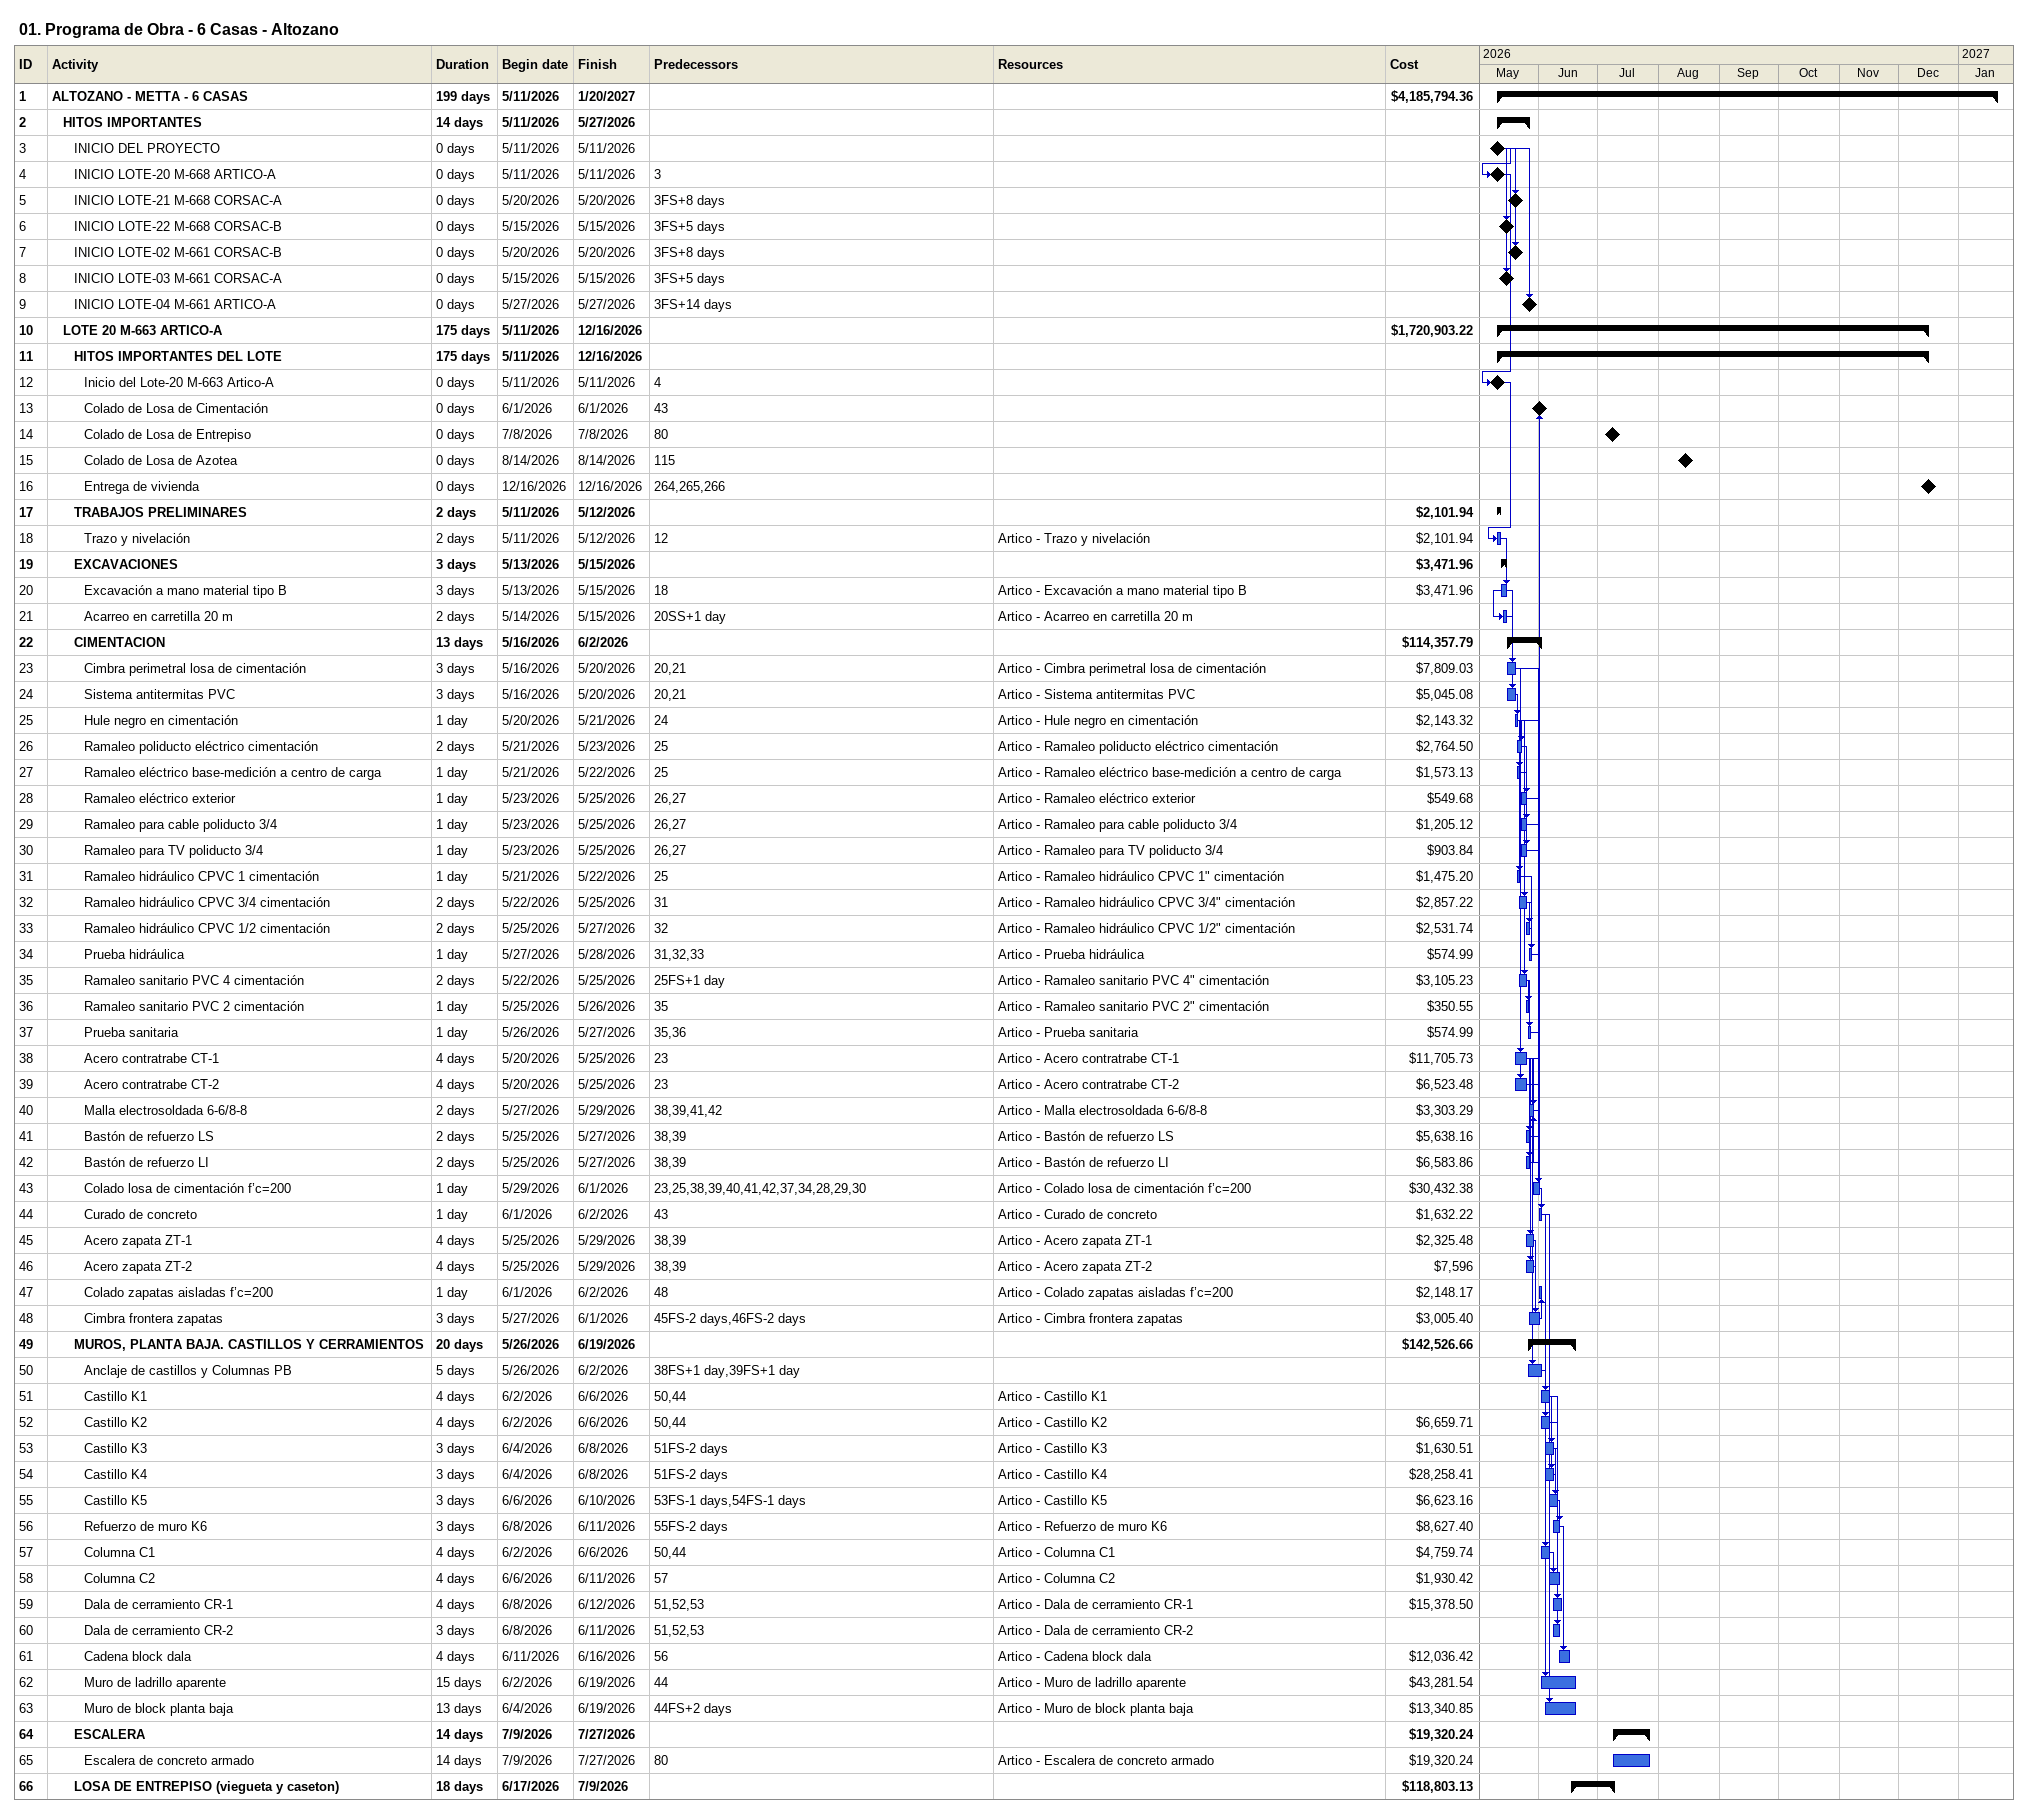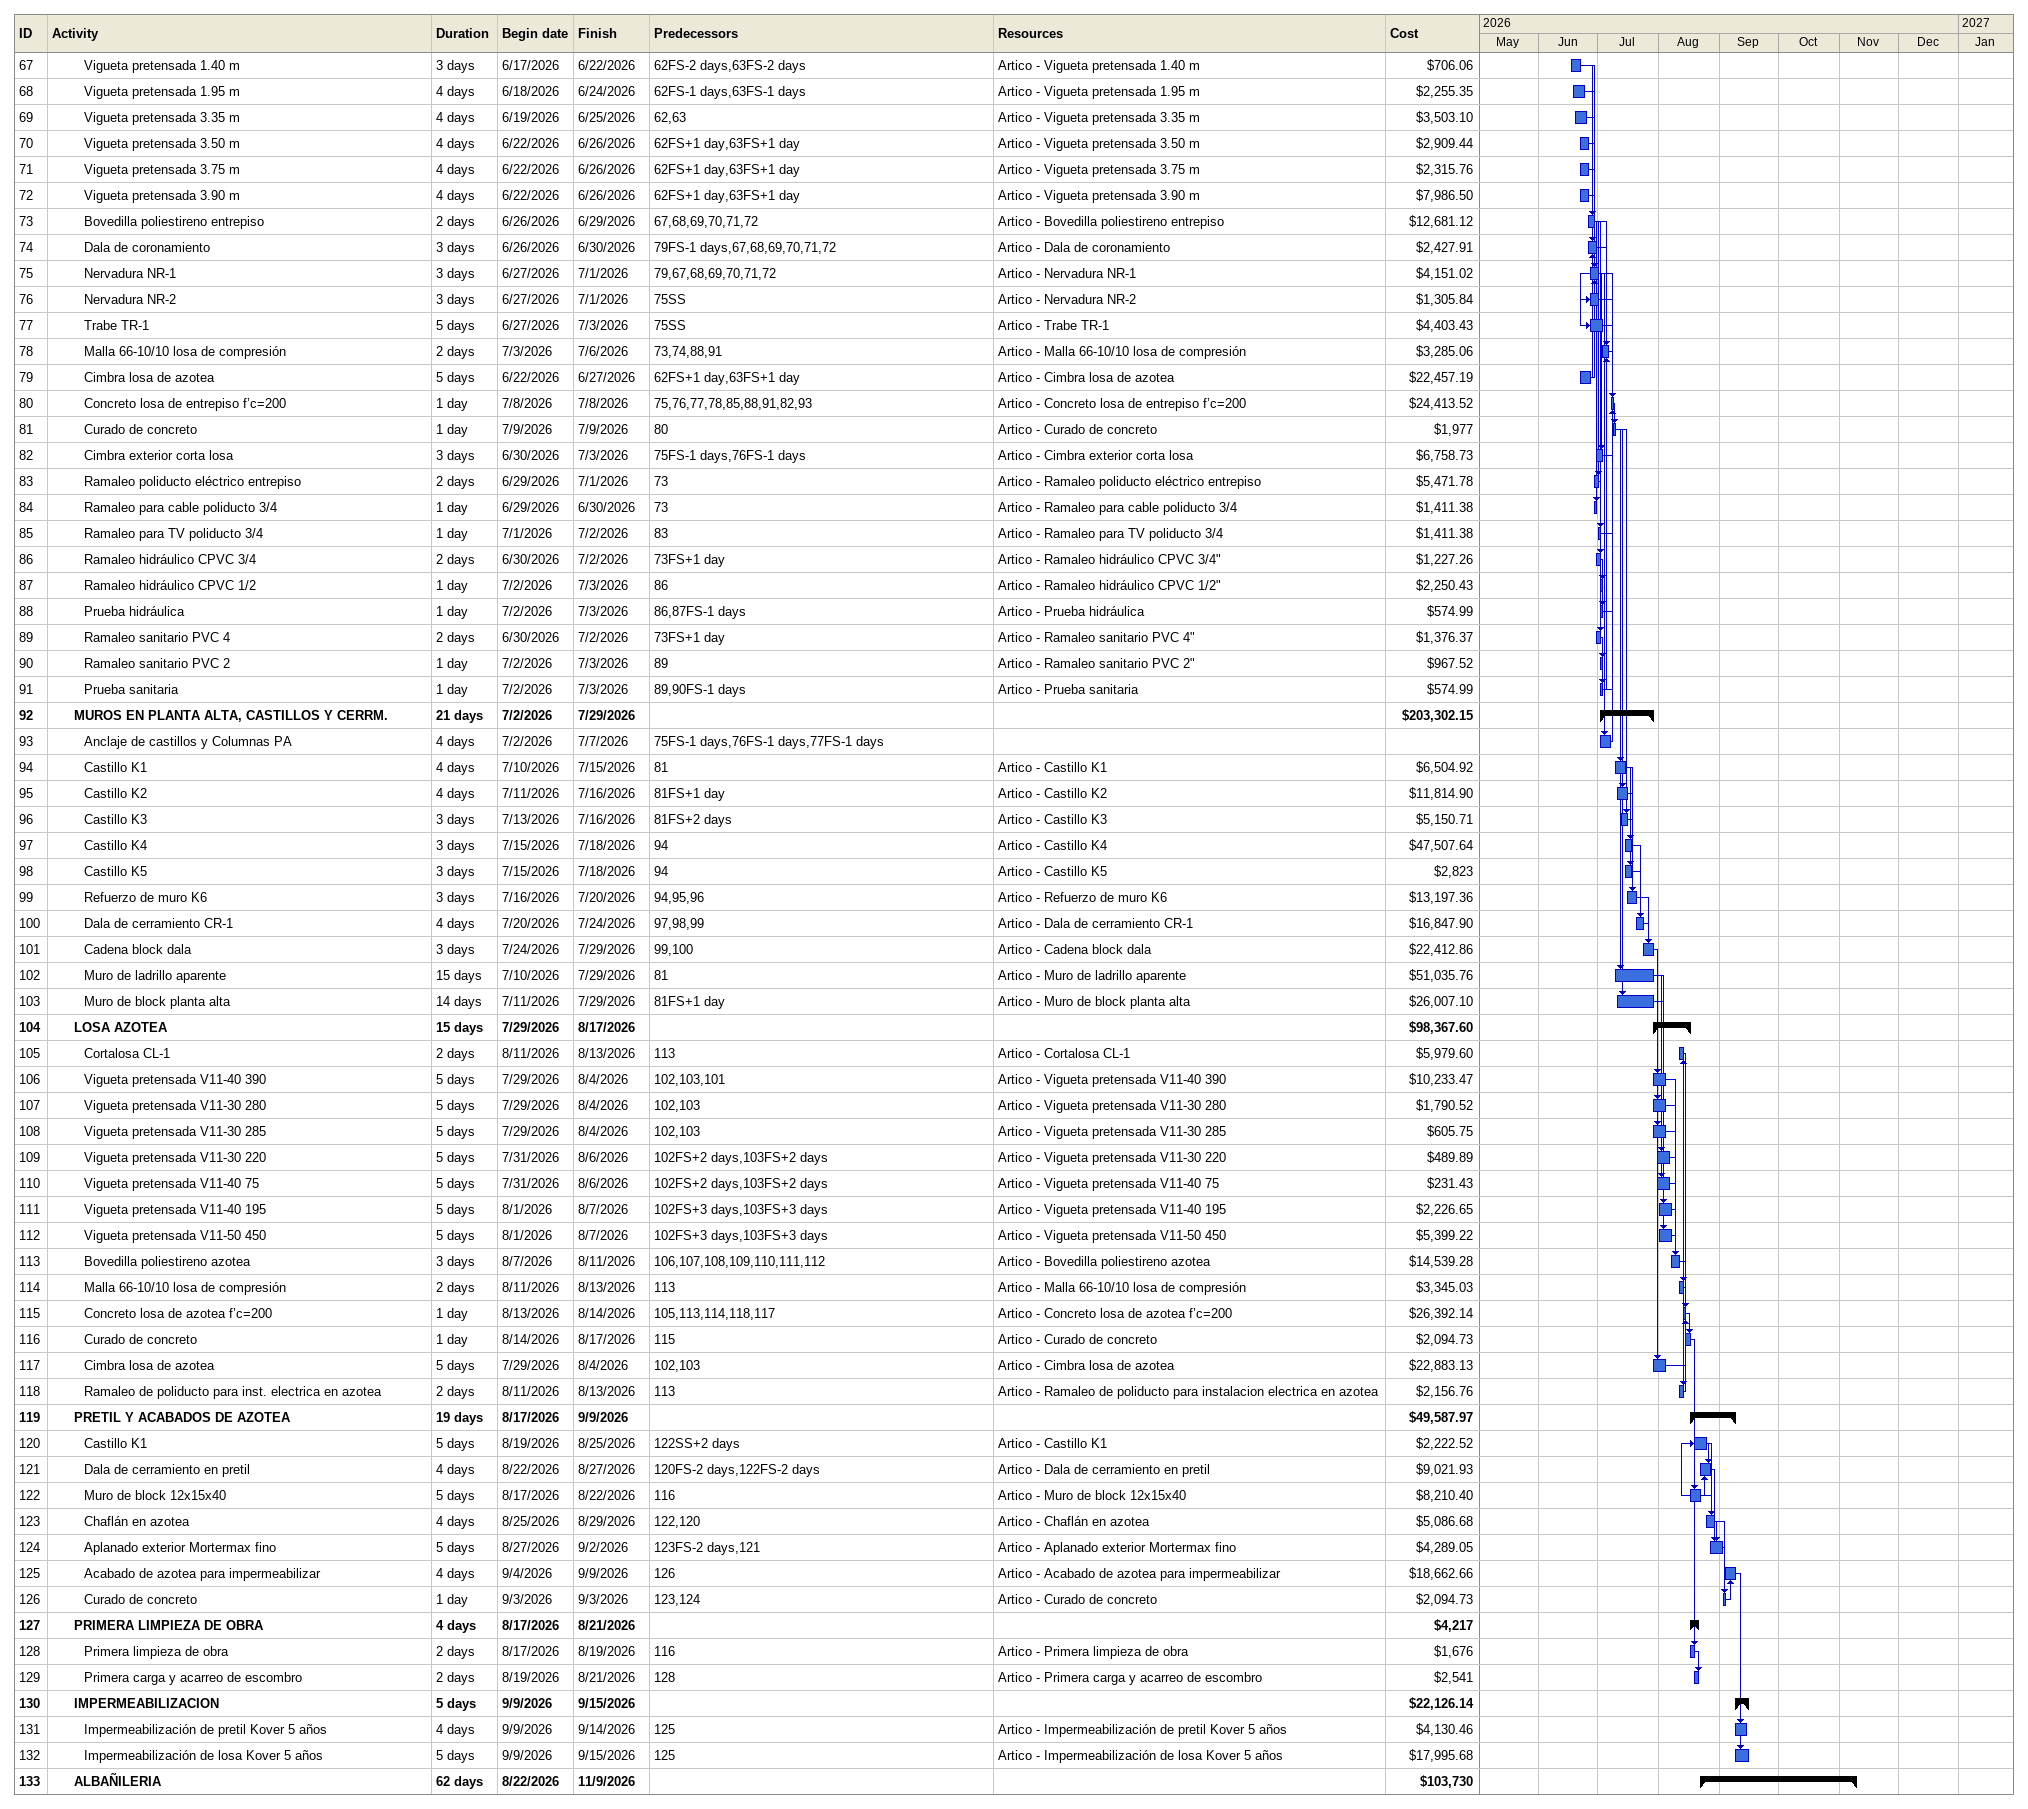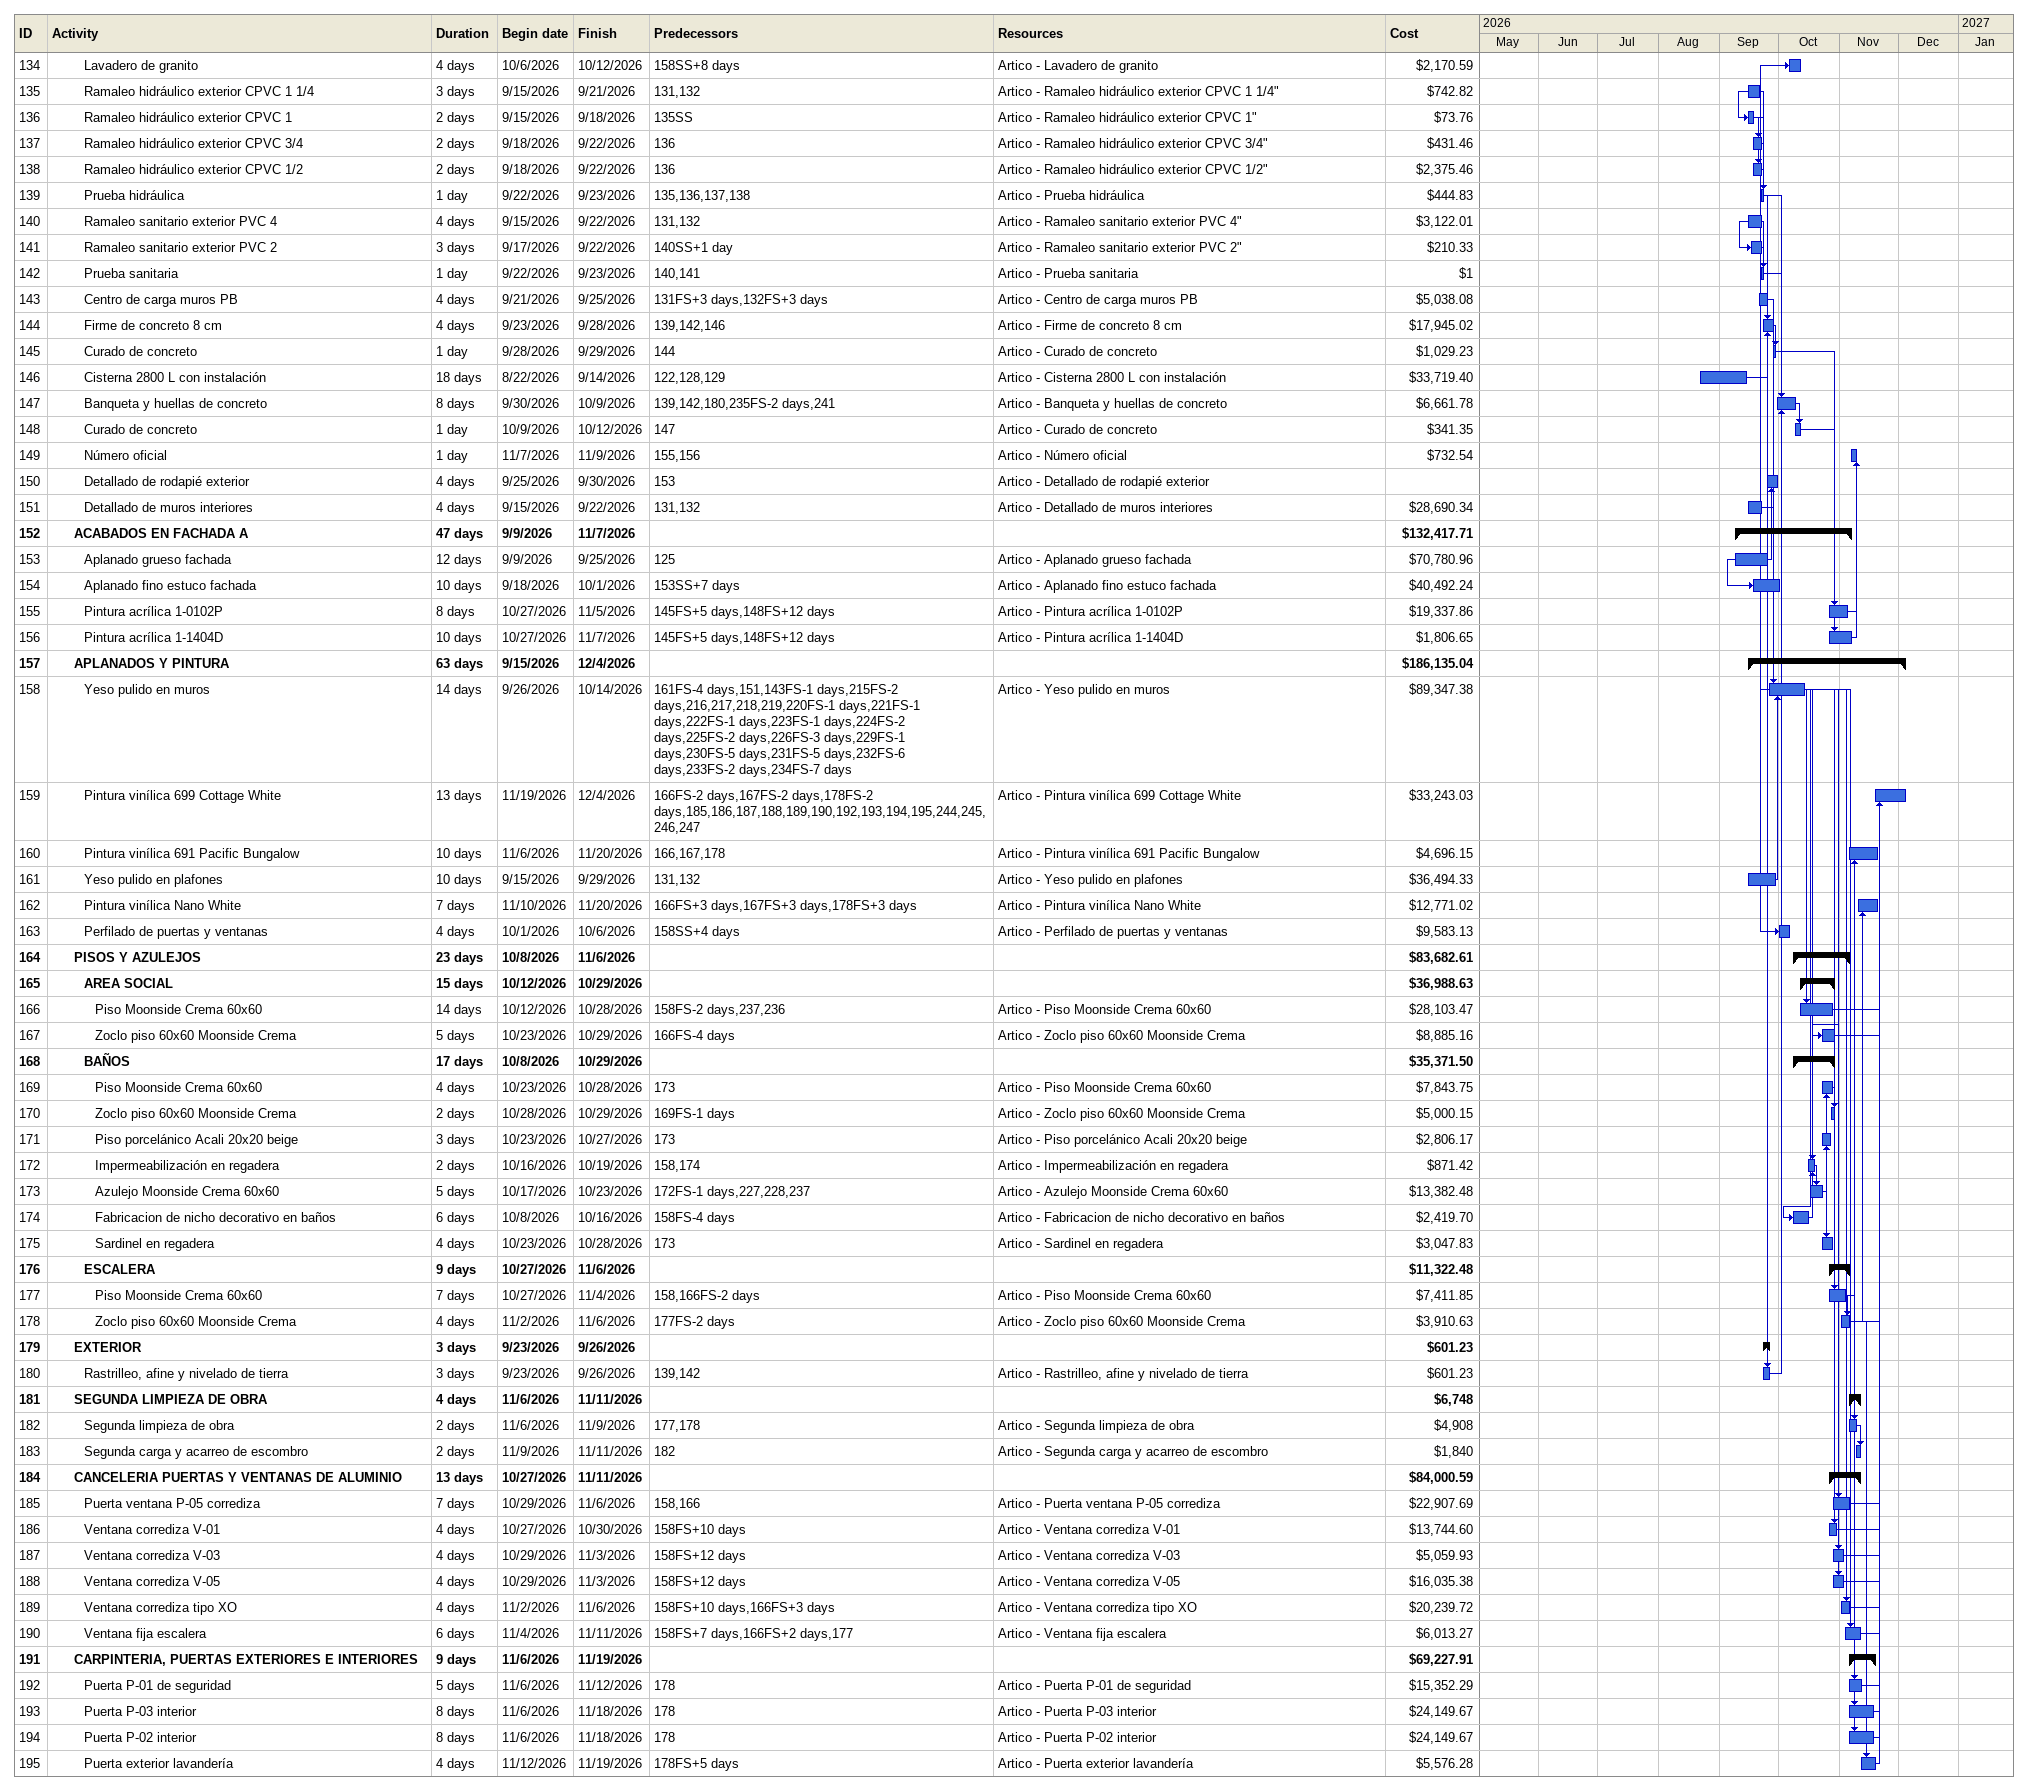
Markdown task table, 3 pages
01. Programa de Obra - 6 Casas - Altozano

| ID | Level | Task | Duration | Start | Finish | Predecessors | Resources | Cost ($) |
|---|---|---|---|---|---|---|---|---|
| 1 | 1 | **ALTOZANO - METTA - 6 CASAS** | 199d | 2026-05-11 | 2027-01-20 |  |  | 4185794.36 |
| 2 | 2 | **HITOS IMPORTANTES** | 14d | 2026-05-11 | 2026-05-27 |  |  |  |
| 3 | 3 | INICIO DEL PROYECTO | 0d | 2026-05-11 | 2026-05-11 |  |  |  |
| 4 | 3 | INICIO LOTE-20 M-668 ARTICO-A | 0d | 2026-05-11 | 2026-05-11 | 3 |  |  |
| 5 | 3 | INICIO LOTE-21 M-668 CORSAC-A | 0d | 2026-05-20 | 2026-05-20 | 3FS+8d |  |  |
| 6 | 3 | INICIO LOTE-22 M-668 CORSAC-B | 0d | 2026-05-15 | 2026-05-15 | 3FS+5d |  |  |
| 7 | 3 | INICIO LOTE-02 M-661 CORSAC-B | 0d | 2026-05-20 | 2026-05-20 | 3FS+8d |  |  |
| 8 | 3 | INICIO LOTE-03 M-661 CORSAC-A | 0d | 2026-05-15 | 2026-05-15 | 3FS+5d |  |  |
| 9 | 3 | INICIO LOTE-04 M-661 ARTICO-A | 0d | 2026-05-27 | 2026-05-27 | 3FS+14d |  |  |
| 10 | 2 | **LOTE 20 M-663 ARTICO-A** | 175d | 2026-05-11 | 2026-12-16 |  |  | 1720903.22 |
| 11 | 3 | **HITOS IMPORTANTES DEL LOTE** | 175d | 2026-05-11 | 2026-12-16 |  |  |  |
| 12 | 4 | Inicio del Lote-20 M-663 Artico-A | 0d | 2026-05-11 | 2026-05-11 | 4 |  |  |
| 13 | 4 | Colado de Losa de Cimentación | 0d | 2026-06-01 | 2026-06-01 | 43 |  |  |
| 14 | 4 | Colado de Losa de Entrepiso | 0d | 2026-07-08 | 2026-07-08 | 80 |  |  |
| 15 | 4 | Colado de Losa de Azotea | 0d | 2026-08-14 | 2026-08-14 | 115 |  |  |
| 16 | 4 | Entrega de vivienda | 0d | 2026-12-16 | 2026-12-16 | 264, 265, 266 |  |  |
| 17 | 3 | **TRABAJOS PRELIMINARES** | 2d | 2026-05-11 | 2026-05-12 |  |  | 2101.94 |
| 18 | 4 | Trazo y nivelación | 2d | 2026-05-11 | 2026-05-12 | 12 | Artico - Trazo y nivelación | 2101.94 |
| 19 | 3 | **EXCAVACIONES** | 3d | 2026-05-13 | 2026-05-15 |  |  | 3471.96 |
| 20 | 4 | Excavación a mano material tipo B | 3d | 2026-05-13 | 2026-05-15 | 18 | Artico - Excavación a mano material tipo B | 3471.96 |
| 21 | 4 | Acarreo en carretilla 20 m | 2d | 2026-05-14 | 2026-05-15 | 20SS+1d | Artico - Acarreo en carretilla 20 m |  |
| 22 | 3 | **CIMENTACION** | 13d | 2026-05-16 | 2026-06-02 |  |  | 114357.79 |
| 23 | 4 | Cimbra perimetral losa de cimentación | 3d | 2026-05-16 | 2026-05-20 | 20, 21 | Artico - Cimbra perimetral losa de cimentación | 7809.03 |
| 24 | 4 | Sistema antitermitas PVC | 3d | 2026-05-16 | 2026-05-20 | 20, 21 | Artico - Sistema antitermitas PVC | 5045.08 |
| 25 | 4 | Hule negro en cimentación | 1d | 2026-05-20 | 2026-05-21 | 24 | Artico - Hule negro en cimentación | 2143.32 |
| 26 | 4 | Ramaleo poliducto eléctrico cimentación | 2d | 2026-05-21 | 2026-05-23 | 25 | Artico - Ramaleo poliducto eléctrico cimentación | 2764.50 |
| 27 | 4 | Ramaleo eléctrico base-medición a centro de carga | 1d | 2026-05-21 | 2026-05-22 | 25 | Artico - Ramaleo eléctrico base-medición a centro de carga | 1573.13 |
| 28 | 4 | Ramaleo eléctrico exterior | 1d | 2026-05-23 | 2026-05-25 | 26, 27 | Artico - Ramaleo eléctrico exterior | 549.68 |
| 29 | 4 | Ramaleo para cable poliducto 3/4 | 1d | 2026-05-23 | 2026-05-25 | 26, 27 | Artico - Ramaleo para cable poliducto 3/4 | 1205.12 |
| 30 | 4 | Ramaleo para TV poliducto 3/4 | 1d | 2026-05-23 | 2026-05-25 | 26, 27 | Artico - Ramaleo para TV poliducto 3/4 | 903.84 |
| 31 | 4 | Ramaleo hidráulico CPVC 1 cimentación | 1d | 2026-05-21 | 2026-05-22 | 25 | Artico - Ramaleo hidráulico CPVC 1" cimentación | 1475.20 |
| 32 | 4 | Ramaleo hidráulico CPVC 3/4 cimentación | 2d | 2026-05-22 | 2026-05-25 | 31 | Artico - Ramaleo hidráulico CPVC 3/4" cimentación | 2857.22 |
| 33 | 4 | Ramaleo hidráulico CPVC 1/2 cimentación | 2d | 2026-05-25 | 2026-05-27 | 32 | Artico - Ramaleo hidráulico CPVC 1/2" cimentación | 2531.74 |
| 34 | 4 | Prueba hidráulica | 1d | 2026-05-27 | 2026-05-28 | 31, 32, 33 | Artico - Prueba hidráulica | 574.99 |
| 35 | 4 | Ramaleo sanitario PVC 4 cimentación | 2d | 2026-05-22 | 2026-05-25 | 25FS+1d | Artico - Ramaleo sanitario PVC 4" cimentación | 3105.23 |
| 36 | 4 | Ramaleo sanitario PVC 2 cimentación | 1d | 2026-05-25 | 2026-05-26 | 35 | Artico - Ramaleo sanitario PVC 2" cimentación | 350.55 |
| 37 | 4 | Prueba sanitaria | 1d | 2026-05-26 | 2026-05-27 | 35, 36 | Artico - Prueba sanitaria | 574.99 |
| 38 | 4 | Acero contratrabe CT-1 | 4d | 2026-05-20 | 2026-05-25 | 23 | Artico - Acero contratrabe CT-1 | 11705.73 |
| 39 | 4 | Acero contratrabe CT-2 | 4d | 2026-05-20 | 2026-05-25 | 23 | Artico - Acero contratrabe CT-2 | 6523.48 |
| 40 | 4 | Malla electrosoldada 6-6/8-8 | 2d | 2026-05-27 | 2026-05-29 | 38, 39, 41, 42 | Artico - Malla electrosoldada 6-6/8-8 | 3303.29 |
| 41 | 4 | Bastón de refuerzo LS | 2d | 2026-05-25 | 2026-05-27 | 38, 39 | Artico - Bastón de refuerzo LS | 5638.16 |
| 42 | 4 | Bastón de refuerzo LI | 2d | 2026-05-25 | 2026-05-27 | 38, 39 | Artico - Bastón de refuerzo LI | 6583.86 |
| 43 | 4 | Colado losa de cimentación f’c=200 | 1d | 2026-05-29 | 2026-06-01 | 23, 25, 38, 39, 40, 41, 42, 37, 34, 28, 29, 30 | Artico - Colado losa de cimentación f’c=200 | 30432.38 |
| 44 | 4 | Curado de concreto | 1d | 2026-06-01 | 2026-06-02 | 43 | Artico - Curado de concreto | 1632.22 |
| 45 | 4 | Acero zapata ZT-1 | 4d | 2026-05-25 | 2026-05-29 | 38, 39 | Artico - Acero zapata ZT-1 | 2325.48 |
| 46 | 4 | Acero zapata ZT-2 | 4d | 2026-05-25 | 2026-05-29 | 38, 39 | Artico - Acero zapata ZT-2 | 7596 |
| 47 | 4 | Colado zapatas aisladas f’c=200 | 1d | 2026-06-01 | 2026-06-02 | 48 | Artico - Colado zapatas aisladas f’c=200 | 2148.17 |
| 48 | 4 | Cimbra frontera zapatas | 3d | 2026-05-27 | 2026-06-01 | 45FS-2d, 46FS-2d | Artico - Cimbra frontera zapatas | 3005.40 |
| 49 | 3 | **MUROS, PLANTA BAJA. CASTILLOS Y CERRAMIENTOS** | 20d | 2026-05-26 | 2026-06-19 |  |  | 142526.66 |
| 50 | 4 | Anclaje de castillos y Columnas PB | 5d | 2026-05-26 | 2026-06-02 | 38FS+1d, 39FS+1d |  |  |
| 51 | 4 | Castillo K1 | 4d | 2026-06-02 | 2026-06-06 | 50, 44 | Artico - Castillo K1 |  |
| 52 | 4 | Castillo K2 | 4d | 2026-06-02 | 2026-06-06 | 50, 44 | Artico - Castillo K2 | 6659.71 |
| 53 | 4 | Castillo K3 | 3d | 2026-06-04 | 2026-06-08 | 51FS-2d | Artico - Castillo K3 | 1630.51 |
| 54 | 4 | Castillo K4 | 3d | 2026-06-04 | 2026-06-08 | 51FS-2d | Artico - Castillo K4 | 28258.41 |
| 55 | 4 | Castillo K5 | 3d | 2026-06-06 | 2026-06-10 | 53FS-1d, 54FS-1d | Artico - Castillo K5 | 6623.16 |
| 56 | 4 | Refuerzo de muro K6 | 3d | 2026-06-08 | 2026-06-11 | 55FS-2d | Artico - Refuerzo de muro K6 | 8627.40 |
| 57 | 4 | Columna C1 | 4d | 2026-06-02 | 2026-06-06 | 50, 44 | Artico - Columna C1 | 4759.74 |
| 58 | 4 | Columna C2 | 4d | 2026-06-06 | 2026-06-11 | 57 | Artico - Columna C2 | 1930.42 |
| 59 | 4 | Dala de cerramiento CR-1 | 4d | 2026-06-08 | 2026-06-12 | 51, 52, 53 | Artico - Dala de cerramiento CR-1 | 15378.50 |
| 60 | 4 | Dala de cerramiento CR-2 | 3d | 2026-06-08 | 2026-06-11 | 51, 52, 53 | Artico - Dala de cerramiento CR-2 |  |
| 61 | 4 | Cadena block dala | 4d | 2026-06-11 | 2026-06-16 | 56 | Artico - Cadena block dala | 12036.42 |
| 62 | 4 | Muro de ladrillo aparente | 15d | 2026-06-02 | 2026-06-19 | 44 | Artico - Muro de ladrillo aparente | 43281.54 |
| 63 | 4 | Muro de block planta baja | 13d | 2026-06-04 | 2026-06-19 | 44FS+2d | Artico - Muro de block planta baja | 13340.85 |
| 64 | 3 | **ESCALERA** | 14d | 2026-07-09 | 2026-07-27 |  |  | 19320.24 |
| 65 | 4 | Escalera de concreto armado | 14d | 2026-07-09 | 2026-07-27 | 80 | Artico - Escalera de concreto armado | 19320.24 |
| 66 | 3 | **LOSA DE ENTREPISO (viegueta y caseton)** | 18d | 2026-06-17 | 2026-07-09 |  |  | 118803.13 |
| 67 | 4 | Vigueta pretensada 1.40 m | 3d | 2026-06-17 | 2026-06-22 | 62FS-2d, 63FS-2d | Artico - Vigueta pretensada 1.40 m | 706.06 |
| 68 | 4 | Vigueta pretensada 1.95 m | 4d | 2026-06-18 | 2026-06-24 | 62FS-1d, 63FS-1d | Artico - Vigueta pretensada 1.95 m | 2255.35 |
| 69 | 4 | Vigueta pretensada 3.35 m | 4d | 2026-06-19 | 2026-06-25 | 62, 63 | Artico - Vigueta pretensada 3.35 m | 3503.10 |
| 70 | 4 | Vigueta pretensada 3.50 m | 4d | 2026-06-22 | 2026-06-26 | 62FS+1d, 63FS+1d | Artico - Vigueta pretensada 3.50 m | 2909.44 |
| 71 | 4 | Vigueta pretensada 3.75 m | 4d | 2026-06-22 | 2026-06-26 | 62FS+1d, 63FS+1d | Artico - Vigueta pretensada 3.75 m | 2315.76 |
| 72 | 4 | Vigueta pretensada 3.90 m | 4d | 2026-06-22 | 2026-06-26 | 62FS+1d, 63FS+1d | Artico - Vigueta pretensada 3.90 m | 7986.50 |
| 73 | 4 | Bovedilla poliestireno entrepiso | 2d | 2026-06-26 | 2026-06-29 | 67, 68, 69, 70, 71, 72 | Artico - Bovedilla poliestireno entrepiso | 12681.12 |
| 74 | 4 | Dala de coronamiento | 3d | 2026-06-26 | 2026-06-30 | 79FS-1d, 67, 68, 69, 70, 71, 72 | Artico - Dala de coronamiento | 2427.91 |
| 75 | 4 | Nervadura NR-1 | 3d | 2026-06-27 | 2026-07-01 | 79, 67, 68, 69, 70, 71, 72 | Artico - Nervadura NR-1 | 4151.02 |
| 76 | 4 | Nervadura NR-2 | 3d | 2026-06-27 | 2026-07-01 | 75SS | Artico - Nervadura NR-2 | 1305.84 |
| 77 | 4 | Trabe TR-1 | 5d | 2026-06-27 | 2026-07-03 | 75SS | Artico - Trabe TR-1 | 4403.43 |
| 78 | 4 | Malla 66-10/10 losa de compresión | 2d | 2026-07-03 | 2026-07-06 | 73, 74, 88, 91 | Artico - Malla 66-10/10 losa de compresión | 3285.06 |
| 79 | 4 | Cimbra losa de azotea | 5d | 2026-06-22 | 2026-06-27 | 62FS+1d, 63FS+1d | Artico - Cimbra losa de azotea | 22457.19 |
| 80 | 4 | Concreto losa de entrepiso f’c=200 | 1d | 2026-07-08 | 2026-07-08 | 75, 76, 77, 78, 85, 88, 91, 82, 93 | Artico - Concreto losa de entrepiso f’c=200 | 24413.52 |
| 81 | 4 | Curado de concreto | 1d | 2026-07-09 | 2026-07-09 | 80 | Artico - Curado de concreto | 1977 |
| 82 | 4 | Cimbra exterior corta losa | 3d | 2026-06-30 | 2026-07-03 | 75FS-1d, 76FS-1d | Artico - Cimbra exterior corta losa | 6758.73 |
| 83 | 4 | Ramaleo poliducto eléctrico entrepiso | 2d | 2026-06-29 | 2026-07-01 | 73 | Artico - Ramaleo poliducto eléctrico entrepiso | 5471.78 |
| 84 | 4 | Ramaleo para cable poliducto 3/4 | 1d | 2026-06-29 | 2026-06-30 | 73 | Artico - Ramaleo para cable poliducto 3/4 | 1411.38 |
| 85 | 4 | Ramaleo para TV poliducto 3/4 | 1d | 2026-07-01 | 2026-07-02 | 83 | Artico - Ramaleo para TV poliducto 3/4 | 1411.38 |
| 86 | 4 | Ramaleo hidráulico CPVC 3/4 | 2d | 2026-06-30 | 2026-07-02 | 73FS+1d | Artico - Ramaleo hidráulico CPVC 3/4" | 1227.26 |
| 87 | 4 | Ramaleo hidráulico CPVC 1/2 | 1d | 2026-07-02 | 2026-07-03 | 86 | Artico - Ramaleo hidráulico CPVC 1/2" | 2250.43 |
| 88 | 4 | Prueba hidráulica | 1d | 2026-07-02 | 2026-07-03 | 86, 87FS-1d | Artico - Prueba hidráulica | 574.99 |
| 89 | 4 | Ramaleo sanitario PVC 4 | 2d | 2026-06-30 | 2026-07-02 | 73FS+1d | Artico - Ramaleo sanitario PVC 4" | 1376.37 |
| 90 | 4 | Ramaleo sanitario PVC 2 | 1d | 2026-07-02 | 2026-07-03 | 89 | Artico - Ramaleo sanitario PVC 2" | 967.52 |
| 91 | 4 | Prueba sanitaria | 1d | 2026-07-02 | 2026-07-03 | 89, 90FS-1d | Artico - Prueba sanitaria | 574.99 |
| 92 | 3 | **MUROS EN PLANTA ALTA, CASTILLOS Y CERRM.** | 21d | 2026-07-02 | 2026-07-29 |  |  | 203302.15 |
| 93 | 4 | Anclaje de castillos y Columnas PA | 4d | 2026-07-02 | 2026-07-07 | 75FS-1d, 76FS-1d, 77FS-1d |  |  |
| 94 | 4 | Castillo K1 | 4d | 2026-07-10 | 2026-07-15 | 81 | Artico - Castillo K1 | 6504.92 |
| 95 | 4 | Castillo K2 | 4d | 2026-07-11 | 2026-07-16 | 81FS+1d | Artico - Castillo K2 | 11814.90 |
| 96 | 4 | Castillo K3 | 3d | 2026-07-13 | 2026-07-16 | 81FS+2d | Artico - Castillo K3 | 5150.71 |
| 97 | 4 | Castillo K4 | 3d | 2026-07-15 | 2026-07-18 | 94 | Artico - Castillo K4 | 47507.64 |
| 98 | 4 | Castillo K5 | 3d | 2026-07-15 | 2026-07-18 | 94 | Artico - Castillo K5 | 2823 |
| 99 | 4 | Refuerzo de muro K6 | 3d | 2026-07-16 | 2026-07-20 | 94, 95, 96 | Artico - Refuerzo de muro K6 | 13197.36 |
| 100 | 4 | Dala de cerramiento CR-1 | 4d | 2026-07-20 | 2026-07-24 | 97, 98, 99 | Artico - Dala de cerramiento CR-1 | 16847.90 |
| 101 | 4 | Cadena block dala | 3d | 2026-07-24 | 2026-07-29 | 99, 100 | Artico - Cadena block dala | 22412.86 |
| 102 | 4 | Muro de ladrillo aparente | 15d | 2026-07-10 | 2026-07-29 | 81 | Artico - Muro de ladrillo aparente | 51035.76 |
| 103 | 4 | Muro de block planta alta | 14d | 2026-07-11 | 2026-07-29 | 81FS+1d | Artico - Muro de block planta alta | 26007.10 |
| 104 | 3 | **LOSA AZOTEA** | 15d | 2026-07-29 | 2026-08-17 |  |  | 98367.60 |
| 105 | 4 | Cortalosa CL-1 | 2d | 2026-08-11 | 2026-08-13 | 113 | Artico - Cortalosa CL-1 | 5979.60 |
| 106 | 4 | Vigueta pretensada V11-40 390 | 5d | 2026-07-29 | 2026-08-04 | 102, 103, 101 | Artico - Vigueta pretensada V11-40 390 | 10233.47 |
| 107 | 4 | Vigueta pretensada V11-30 280 | 5d | 2026-07-29 | 2026-08-04 | 102, 103 | Artico - Vigueta pretensada V11-30 280 | 1790.52 |
| 108 | 4 | Vigueta pretensada V11-30 285 | 5d | 2026-07-29 | 2026-08-04 | 102, 103 | Artico - Vigueta pretensada V11-30 285 | 605.75 |
| 109 | 4 | Vigueta pretensada V11-30 220 | 5d | 2026-07-31 | 2026-08-06 | 102FS+2d, 103FS+2d | Artico - Vigueta pretensada V11-30 220 | 489.89 |
| 110 | 4 | Vigueta pretensada V11-40 75 | 5d | 2026-07-31 | 2026-08-06 | 102FS+2d, 103FS+2d | Artico - Vigueta pretensada V11-40 75 | 231.43 |
| 111 | 4 | Vigueta pretensada V11-40 195 | 5d | 2026-08-01 | 2026-08-07 | 102FS+3d, 103FS+3d | Artico - Vigueta pretensada V11-40 195 | 2226.65 |
| 112 | 4 | Vigueta pretensada V11-50 450 | 5d | 2026-08-01 | 2026-08-07 | 102FS+3d, 103FS+3d | Artico - Vigueta pretensada V11-50 450 | 5399.22 |
| 113 | 4 | Bovedilla poliestireno azotea | 3d | 2026-08-07 | 2026-08-11 | 106, 107, 108, 109, 110, 111, 112 | Artico - Bovedilla poliestireno azotea | 14539.28 |
| 114 | 4 | Malla 66-10/10 losa de compresión | 2d | 2026-08-11 | 2026-08-13 | 113 | Artico - Malla 66-10/10 losa de compresión | 3345.03 |
| 115 | 4 | Concreto losa de azotea f’c=200 | 1d | 2026-08-13 | 2026-08-14 | 105, 113, 114, 118, 117 | Artico - Concreto losa de azotea f’c=200 | 26392.14 |
| 116 | 4 | Curado de concreto | 1d | 2026-08-14 | 2026-08-17 | 115 | Artico - Curado de concreto | 2094.73 |
| 117 | 4 | Cimbra losa de azotea | 5d | 2026-07-29 | 2026-08-04 | 102, 103 | Artico - Cimbra losa de azotea | 22883.13 |
| 118 | 4 | Ramaleo de poliducto para inst. electrica en azotea | 2d | 2026-08-11 | 2026-08-13 | 113 | Artico - Ramaleo de poliducto para instalacion electrica en azotea | 2156.76 |
| 119 | 3 | **PRETIL Y ACABADOS DE AZOTEA** | 19d | 2026-08-17 | 2026-09-09 |  |  | 49587.97 |
| 120 | 4 | Castillo K1 | 5d | 2026-08-19 | 2026-08-25 | 122SS+2d | Artico - Castillo K1 | 2222.52 |
| 121 | 4 | Dala de cerramiento en pretil | 4d | 2026-08-22 | 2026-08-27 | 120FS-2d, 122FS-2d | Artico - Dala de cerramiento en pretil | 9021.93 |
| 122 | 4 | Muro de block 12x15x40 | 5d | 2026-08-17 | 2026-08-22 | 116 | Artico - Muro de block 12x15x40 | 8210.40 |
| 123 | 4 | Chaflán en azotea | 4d | 2026-08-25 | 2026-08-29 | 122, 120 | Artico - Chaflán en azotea | 5086.68 |
| 124 | 4 | Aplanado exterior Mortermax fino | 5d | 2026-08-27 | 2026-09-02 | 123FS-2d, 121 | Artico - Aplanado exterior Mortermax fino | 4289.05 |
| 125 | 4 | Acabado de azotea para impermeabilizar | 4d | 2026-09-04 | 2026-09-09 | 126 | Artico - Acabado de azotea para impermeabilizar | 18662.66 |
| 126 | 4 | Curado de concreto | 1d | 2026-09-03 | 2026-09-03 | 123, 124 | Artico - Curado de concreto | 2094.73 |
| 127 | 3 | **PRIMERA LIMPIEZA DE OBRA** | 4d | 2026-08-17 | 2026-08-21 |  |  | 4217 |
| 128 | 4 | Primera limpieza de obra | 2d | 2026-08-17 | 2026-08-19 | 116 | Artico - Primera limpieza de obra | 1676 |
| 129 | 4 | Primera carga y acarreo de escombro | 2d | 2026-08-19 | 2026-08-21 | 128 | Artico - Primera carga y acarreo de escombro | 2541 |
| 130 | 3 | **IMPERMEABILIZACION** | 5d | 2026-09-09 | 2026-09-15 |  |  | 22126.14 |
| 131 | 4 | Impermeabilización de pretil Kover 5 años | 4d | 2026-09-09 | 2026-09-14 | 125 | Artico - Impermeabilización de pretil Kover 5 años | 4130.46 |
| 132 | 4 | Impermeabilización de losa Kover 5 años | 5d | 2026-09-09 | 2026-09-15 | 125 | Artico - Impermeabilización de losa Kover 5 años | 17995.68 |
| 133 | 3 | **ALBAÑILERIA** | 62d | 2026-08-22 | 2026-11-09 |  |  | 103730 |
| 134 | 4 | Lavadero de granito | 4d | 2026-10-06 | 2026-10-12 | 158SS+8d | Artico - Lavadero de granito | 2170.59 |
| 135 | 4 | Ramaleo hidráulico exterior CPVC 1 1/4 | 3d | 2026-09-15 | 2026-09-21 | 131, 132 | Artico - Ramaleo hidráulico exterior CPVC 1 1/4" | 742.82 |
| 136 | 4 | Ramaleo hidráulico exterior CPVC 1 | 2d | 2026-09-15 | 2026-09-18 | 135SS | Artico - Ramaleo hidráulico exterior CPVC 1" | 73.76 |
| 137 | 4 | Ramaleo hidráulico exterior CPVC 3/4 | 2d | 2026-09-18 | 2026-09-22 | 136 | Artico - Ramaleo hidráulico exterior CPVC 3/4" | 431.46 |
| 138 | 4 | Ramaleo hidráulico exterior CPVC 1/2 | 2d | 2026-09-18 | 2026-09-22 | 136 | Artico - Ramaleo hidráulico exterior CPVC 1/2" | 2375.46 |
| 139 | 4 | Prueba hidráulica | 1d | 2026-09-22 | 2026-09-23 | 135, 136, 137, 138 | Artico - Prueba hidráulica | 444.83 |
| 140 | 4 | Ramaleo sanitario exterior PVC 4 | 4d | 2026-09-15 | 2026-09-22 | 131, 132 | Artico - Ramaleo sanitario exterior PVC 4" | 3122.01 |
| 141 | 4 | Ramaleo sanitario exterior PVC 2 | 3d | 2026-09-17 | 2026-09-22 | 140SS+1d | Artico - Ramaleo sanitario exterior PVC 2" | 210.33 |
| 142 | 4 | Prueba sanitaria | 1d | 2026-09-22 | 2026-09-23 | 140, 141 | Artico - Prueba sanitaria | 1 |
| 143 | 4 | Centro de carga muros PB | 4d | 2026-09-21 | 2026-09-25 | 131FS+3d, 132FS+3d | Artico - Centro de carga muros PB | 5038.08 |
| 144 | 4 | Firme de concreto 8 cm | 4d | 2026-09-23 | 2026-09-28 | 139, 142, 146 | Artico - Firme de concreto 8 cm | 17945.02 |
| 145 | 4 | Curado de concreto | 1d | 2026-09-28 | 2026-09-29 | 144 | Artico - Curado de concreto | 1029.23 |
| 146 | 4 | Cisterna 2800 L con instalación | 18d | 2026-08-22 | 2026-09-14 | 122, 128, 129 | Artico - Cisterna 2800 L con instalación | 33719.40 |
| 147 | 4 | Banqueta y huellas de concreto | 8d | 2026-09-30 | 2026-10-09 | 139, 142, 180, 235FS-2d, 241 | Artico - Banqueta y huellas de concreto | 6661.78 |
| 148 | 4 | Curado de concreto | 1d | 2026-10-09 | 2026-10-12 | 147 | Artico - Curado de concreto | 341.35 |
| 149 | 4 | Número oficial | 1d | 2026-11-07 | 2026-11-09 | 155, 156 | Artico - Número oficial | 732.54 |
| 150 | 4 | Detallado de rodapié exterior | 4d | 2026-09-25 | 2026-09-30 | 153 | Artico - Detallado de rodapié exterior |  |
| 151 | 4 | Detallado de muros interiores | 4d | 2026-09-15 | 2026-09-22 | 131, 132 | Artico - Detallado de muros interiores | 28690.34 |
| 152 | 3 | **ACABADOS EN FACHADA A** | 47d | 2026-09-09 | 2026-11-07 |  |  | 132417.71 |
| 153 | 4 | Aplanado grueso fachada | 12d | 2026-09-09 | 2026-09-25 | 125 | Artico - Aplanado grueso fachada | 70780.96 |
| 154 | 4 | Aplanado fino estuco fachada | 10d | 2026-09-18 | 2026-10-01 | 153SS+7d | Artico - Aplanado fino estuco fachada | 40492.24 |
| 155 | 4 | Pintura acrílica 1-0102P | 8d | 2026-10-27 | 2026-11-05 | 145FS+5d, 148FS+12d | Artico - Pintura acrílica 1-0102P | 19337.86 |
| 156 | 4 | Pintura acrílica 1-1404D | 10d | 2026-10-27 | 2026-11-07 | 145FS+5d, 148FS+12d | Artico - Pintura acrílica 1-1404D | 1806.65 |
| 157 | 3 | **APLANADOS Y PINTURA** | 63d | 2026-09-15 | 2026-12-04 |  |  | 186135.04 |
| 158 | 4 | Yeso pulido en muros | 14d | 2026-09-26 | 2026-10-14 | 161FS-4d, 151, 143FS-1d, 215FS-2d, 216, 217, 218, 219, 220FS-1d, 221FS-1d, 222FS-1d, 223FS-1d, 224FS-2d, 225FS-2d, 226FS-3d, 229FS-1d, 230FS-5d, 231FS-5d, 232FS-6d, 233FS-2d, 234FS-7d | Artico - Yeso pulido en muros | 89347.38 |
| 159 | 4 | Pintura vinílica 699 Cottage White | 13d | 2026-11-19 | 2026-12-04 | 166FS-2d, 167FS-2d, 178FS-2d, 185, 186, 187, 188, 189, 190, 192, 193, 194, 195, 244, 245, 246, 247 | Artico - Pintura vinílica 699 Cottage White | 33243.03 |
| 160 | 4 | Pintura vinílica 691 Pacific Bungalow | 10d | 2026-11-06 | 2026-11-20 | 166, 167, 178 | Artico - Pintura vinílica 691 Pacific Bungalow | 4696.15 |
| 161 | 4 | Yeso pulido en plafones | 10d | 2026-09-15 | 2026-09-29 | 131, 132 | Artico - Yeso pulido en plafones | 36494.33 |
| 162 | 4 | Pintura vinílica Nano White | 7d | 2026-11-10 | 2026-11-20 | 166FS+3d, 167FS+3d, 178FS+3d | Artico - Pintura vinílica Nano White | 12771.02 |
| 163 | 4 | Perfilado de puertas y ventanas | 4d | 2026-10-01 | 2026-10-06 | 158SS+4d | Artico - Perfilado de puertas y ventanas | 9583.13 |
| 164 | 3 | **PISOS Y AZULEJOS** | 23d | 2026-10-08 | 2026-11-06 |  |  | 83682.61 |
| 165 | 4 | **AREA SOCIAL** | 15d | 2026-10-12 | 2026-10-29 |  |  | 36988.63 |
| 166 | 5 | Piso Moonside Crema 60x60 | 14d | 2026-10-12 | 2026-10-28 | 158FS-2d, 237, 236 | Artico - Piso Moonside Crema 60x60 | 28103.47 |
| 167 | 5 | Zoclo piso 60x60 Moonside Crema | 5d | 2026-10-23 | 2026-10-29 | 166FS-4d | Artico - Zoclo piso 60x60 Moonside Crema | 8885.16 |
| 168 | 4 | **BAÑOS** | 17d | 2026-10-08 | 2026-10-29 |  |  | 35371.50 |
| 169 | 5 | Piso Moonside Crema 60x60 | 4d | 2026-10-23 | 2026-10-28 | 173 | Artico - Piso Moonside Crema 60x60 | 7843.75 |
| 170 | 5 | Zoclo piso 60x60 Moonside Crema | 2d | 2026-10-28 | 2026-10-29 | 169FS-1d | Artico - Zoclo piso 60x60 Moonside Crema | 5000.15 |
| 171 | 5 | Piso porcelánico Acali 20x20 beige | 3d | 2026-10-23 | 2026-10-27 | 173 | Artico - Piso porcelánico Acali 20x20 beige | 2806.17 |
| 172 | 5 | Impermeabilización en regadera | 2d | 2026-10-16 | 2026-10-19 | 158, 174 | Artico - Impermeabilización en regadera | 871.42 |
| 173 | 5 | Azulejo Moonside Crema 60x60 | 5d | 2026-10-17 | 2026-10-23 | 172FS-1d, 227, 228, 237 | Artico - Azulejo Moonside Crema 60x60 | 13382.48 |
| 174 | 5 | Fabricacion de nicho decorativo en baños | 6d | 2026-10-08 | 2026-10-16 | 158FS-4d | Artico - Fabricacion de nicho decorativo en baños | 2419.70 |
| 175 | 5 | Sardinel en regadera | 4d | 2026-10-23 | 2026-10-28 | 173 | Artico - Sardinel en regadera | 3047.83 |
| 176 | 4 | **ESCALERA** | 9d | 2026-10-27 | 2026-11-06 |  |  | 11322.48 |
| 177 | 5 | Piso Moonside Crema 60x60 | 7d | 2026-10-27 | 2026-11-04 | 158, 166FS-2d | Artico - Piso Moonside Crema 60x60 | 7411.85 |
| 178 | 5 | Zoclo piso 60x60 Moonside Crema | 4d | 2026-11-02 | 2026-11-06 | 177FS-2d | Artico - Zoclo piso 60x60 Moonside Crema | 3910.63 |
| 179 | 3 | **EXTERIOR** | 3d | 2026-09-23 | 2026-09-26 |  |  | 601.23 |
| 180 | 4 | Rastrilleo, afine y nivelado de tierra | 3d | 2026-09-23 | 2026-09-26 | 139, 142 | Artico - Rastrilleo, afine y nivelado de tierra | 601.23 |
| 181 | 3 | **SEGUNDA LIMPIEZA DE OBRA** | 4d | 2026-11-06 | 2026-11-11 |  |  | 6748 |
| 182 | 4 | Segunda limpieza de obra | 2d | 2026-11-06 | 2026-11-09 | 177, 178 | Artico - Segunda limpieza de obra | 4908 |
| 183 | 4 | Segunda carga y acarreo de escombro | 2d | 2026-11-09 | 2026-11-11 | 182 | Artico - Segunda carga y acarreo de escombro | 1840 |
| 184 | 3 | **CANCELERIA PUERTAS Y VENTANAS DE ALUMINIO** | 13d | 2026-10-27 | 2026-11-11 |  |  | 84000.59 |
| 185 | 4 | Puerta ventana P-05 corrediza | 7d | 2026-10-29 | 2026-11-06 | 158, 166 | Artico - Puerta ventana P-05 corrediza | 22907.69 |
| 186 | 4 | Ventana corrediza V-01 | 4d | 2026-10-27 | 2026-10-30 | 158FS+10d | Artico - Ventana corrediza V-01 | 13744.60 |
| 187 | 4 | Ventana corrediza V-03 | 4d | 2026-10-29 | 2026-11-03 | 158FS+12d | Artico - Ventana corrediza V-03 | 5059.93 |
| 188 | 4 | Ventana corrediza V-05 | 4d | 2026-10-29 | 2026-11-03 | 158FS+12d | Artico - Ventana corrediza V-05 | 16035.38 |
| 189 | 4 | Ventana corrediza tipo XO | 4d | 2026-11-02 | 2026-11-06 | 158FS+10d, 166FS+3d | Artico - Ventana corrediza tipo XO | 20239.72 |
| 190 | 4 | Ventana fija escalera | 6d | 2026-11-04 | 2026-11-11 | 158FS+7d, 166FS+2d, 177 | Artico - Ventana fija escalera | 6013.27 |
| 191 | 3 | **CARPINTERIA, PUERTAS EXTERIORES E INTERIORES** | 9d | 2026-11-06 | 2026-11-19 |  |  | 69227.91 |
| 192 | 4 | Puerta P-01 de seguridad | 5d | 2026-11-06 | 2026-11-12 | 178 | Artico - Puerta P-01 de seguridad | 15352.29 |
| 193 | 4 | Puerta P-03 interior | 8d | 2026-11-06 | 2026-11-18 | 178 | Artico - Puerta P-03 interior | 24149.67 |
| 194 | 4 | Puerta P-02 interior | 8d | 2026-11-06 | 2026-11-18 | 178 | Artico - Puerta P-02 interior | 24149.67 |
| 195 | 4 | Puerta exterior lavandería | 4d | 2026-11-12 | 2026-11-19 | 178FS+5d | Artico - Puerta exterior lavandería | 5576.28 |
